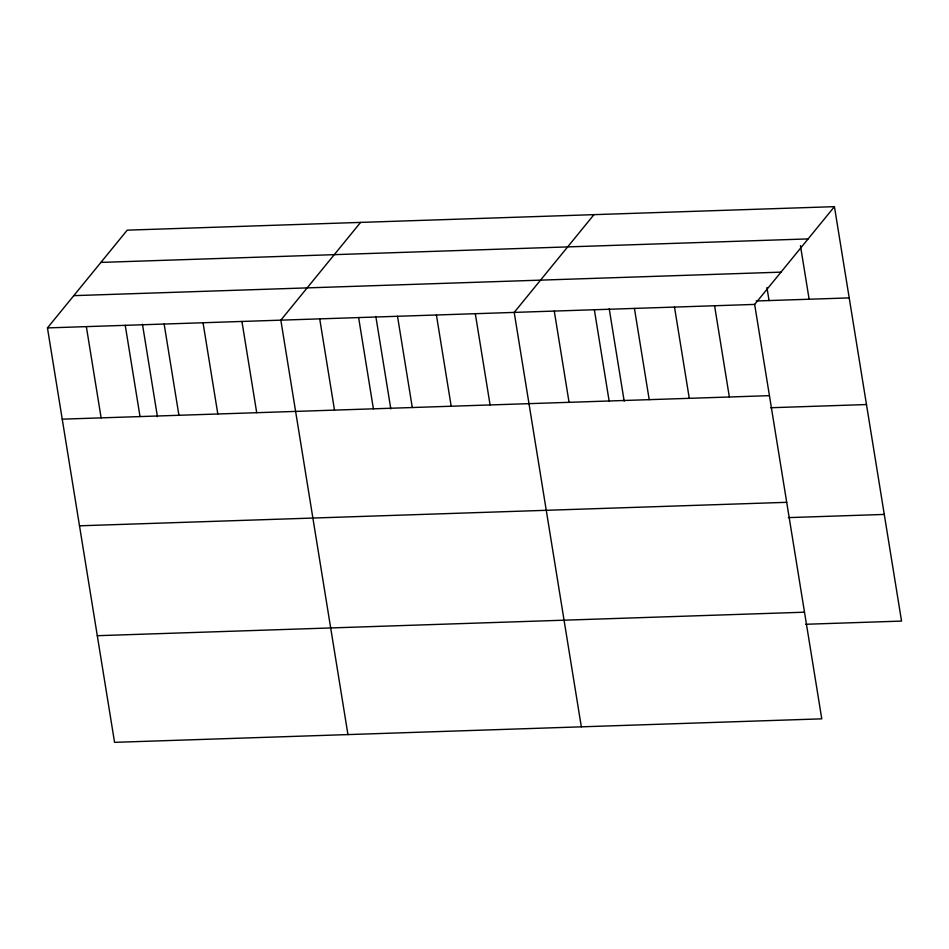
<?xml version="1.0" encoding="UTF-8"?>
<svg xmlns="http://www.w3.org/2000/svg" width="949" height="949" viewBox="0 0 949 949"><rect width="100%" height="100%" fill="white"/><g stroke="black" fill="none" stroke-linecap="round" stroke-linejoin="round"><path stroke-width="1.42" d="M834.432 206.657L754.657 304.415L821.775 718.844L114.568 742.343L47.45 327.915L127.225 230.156L834.432 206.657L901.55 621.085L805.654 624.276M360.596 222.398L280.833 320.157L347.951 734.597M593.979 214.64L514.204 312.411L581.334 726.839M100.902 262.41L808.097 238.911M73.773 295.649L780.98 272.149M756.175 300.987L849.201 297.903M47.45 327.915L754.657 304.415M62.231 419.161L769.437 395.662M770.588 407.738L866.484 404.547M79.502 525.805L786.709 502.318M788.382 517.62L884.278 514.429M97.296 635.7L804.503 612.2M800.446 245.637L809.129 299.232M766.946 287.523L769.058 300.56M714.585 305.744L729.354 396.99M674.502 307.085L689.282 398.319M634.43 308.413L649.211 399.659M609.211 308.733L624.181 401.166M594.359 309.742L609.128 400.988M554.275 311.07L569.056 402.317M475.307 313.692L490.087 404.938M436.41 314.985L451.19 406.231M397.512 316.278L412.293 407.524M375.84 316.48L390.81 408.912M358.615 317.571L373.396 408.817M319.718 318.864L334.499 410.11M241.936 321.45L256.704 412.696M203.039 322.743L217.819 413.989M164.141 324.036L178.922 415.282M142.457 324.238L157.427 416.67M125.244 325.329L140.025 416.575M86.347 326.622L101.128 417.868"/></g></svg>
